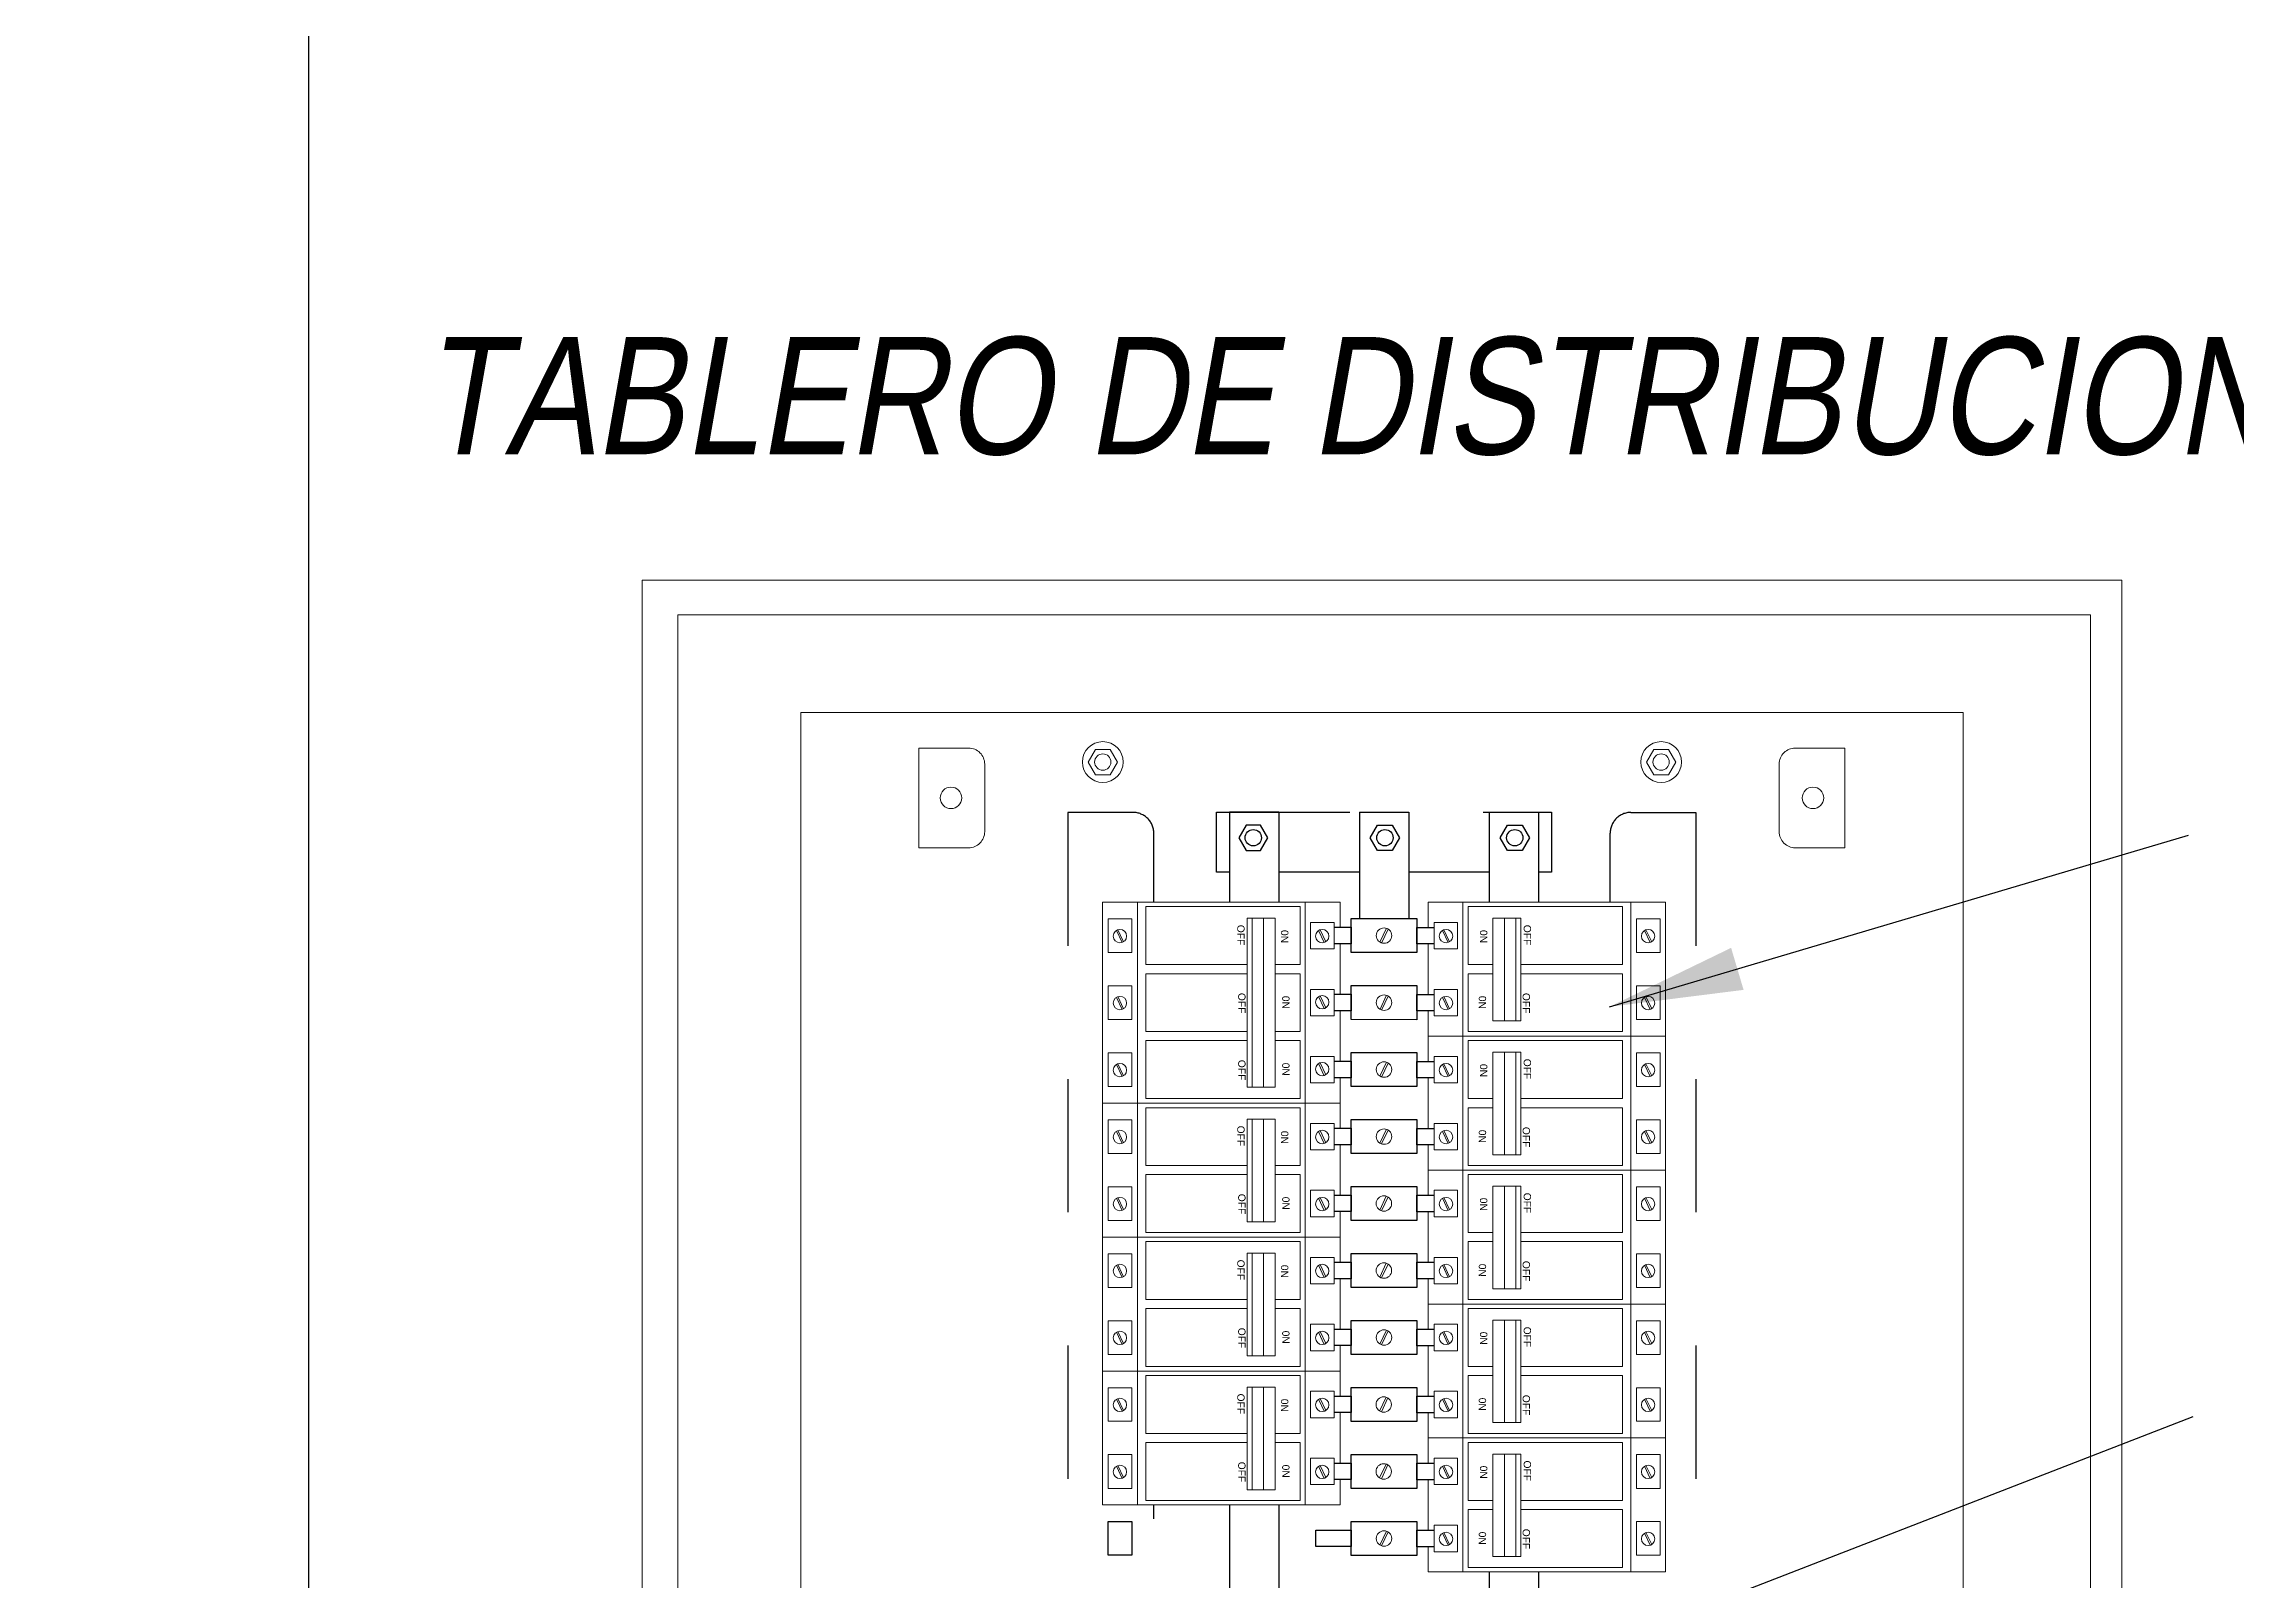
# Model space of a CAD drawing. Header units: metres. Extents: x 1996 to 3973, y 1775 to 3610.
# Drawn here: x 2257.26 to 2258.905, y 1780.919 to 1782.072 of the extents above; entities that cross this region are included whole.
import ezdxf

# ---------------------------------------------------------------- set-up
doc = ezdxf.new("R2010")
doc.units = ezdxf.units.M
doc.linetypes.add('1', pattern=[0.16, 0.08, -0.08])
doc.layers.add('0-Accesorio', color=144, linetype='Continuous', lineweight=20)
doc.layers.add('ACCESORIO', color=151, linetype='Continuous', lineweight=25)
for name, color, linetype in [('02', 2, 'Continuous'), ('TEXTO', 92, 'Continuous'), ('TSXCIRC', 186, 'Continuous')]:
    doc.layers.add(name, color=color, linetype=linetype)
doc.styles.add('BYE', font='ARIALN.TTF', dxfattribs={"oblique": 10, "height": 2})
doc.styles.add('ROMAN', font='sanss___.ttf', dxfattribs={"height": 0.4})
doc.styles.get("Standard").update_dxf_attribs({"font": 'arial.ttf'})
doc.dimstyles.new('DETEX50', dxfattribs={"dimtxt": 0.065, "dimasz": 0.05, "dimexe": 0.2, "dimexo": 0.2, "dimgap": 0.03, "dimtad": 1, "dimzin": 4, "dimdsep": 46, "dimtxsty": 'ROMAN', "dimblk1": 'DOT', "dimblk2": 'DOT', "dimsah": 1, "dimcen": 0, "dimse1": 1, "dimse2": 1, "dimclrd": 256, "dimclre": 256, "dimclrt": 256, "dimadec": 0, "dimazin": 0, "dimtfac": 1, "dimtmove": 1, "dimatfit": 3, "dimfxl": 1, "dimtvp": 1, "dimtolj": 1, "dimtzin": 0, "dimarcsym": 0})

# ---------------------------------------------------------------- blocks, each defined once
blk = doc.blocks.new('_Dot')
at = {"layer": '02', "color": 0, "lineweight": -2}
blk.add_line((-0.5, 0), (-1, 0), dxfattribs=at)
at = {"layer": '02', "color": 0, "const_width": 0.5}
blk.add_lwpolyline([(-0.25, 0, 1), (0.25, 0, 1)], format="xyb", close=True, dxfattribs=at)

msp = doc.modelspace()

# ---------------------------------------------------------------- hatches: boundary and pattern name
h = msp.add_hatch(color=6)
h.dxf.hatch_style = 1
h.set_gradient(color1=(255, 0, 255), color2=(255, 51, 255), one_color=1, tint=0.6, name='CYLINDER')
h.paths.add_polyline_path([(2268.549, 1775.0191), (2268.549, 1805.6386), (2228.483, 1805.6386), (2228.483, 1775.0191)])
h.paths.add_polyline_path([(2268.4445, 1775.1281), (2268.4445, 1805.5341), (2228.5875, 1805.5341), (2228.5875, 1775.1281)], flags=16)

# ---------------------------------------------------------------- linework, layer by layer
at = {"layer": '0-Accesorio', "linetype": 'Continuous'}
for p, q in [((2258.0542, 1781.277), (2258.0542, 1781.4278)), ((2258.0542, 1781.4278), (2258.2323, 1781.4278)), ((2258.0803, 1781.4278), (2258.0803, 1781.277)), ((2258.2062, 1781.4278), (2258.2062, 1781.277)), ((2258.2323, 1781.4278), (2258.2323, 1781.4089)), ((2258.4764, 1781.4278), (2258.2984, 1781.4278)), ((2258.4764, 1781.4278), (2258.2984, 1781.4278)), ((2258.3244, 1781.4278), (2258.3244, 1781.3273)), ((2258.4504, 1781.4278), (2258.4504, 1781.3273)), ((2258.1627, 1781.3878), (2258.1627, 1781.4157)), ((2258.1627, 1781.4157), (2258.1837, 1781.4157)), ((2258.1664, 1781.4157), (2258.1664, 1781.3878)), ((2258.175, 1781.4157), (2258.175, 1781.3878)), ((2258.1837, 1781.4157), (2258.1837, 1781.3878)), ((2258.3556, 1781.4157), (2258.3556, 1781.3387)), ((2258.3643, 1781.4157), (2258.3643, 1781.3387)), ((2258.0645, 1781.4066), (2258.0688, 1781.3975)), ((2258.0657, 1781.4071), (2258.0699, 1781.3981)), ((2258.2162, 1781.4066), (2258.2205, 1781.3975)), ((2258.2173, 1781.4071), (2258.2216, 1781.3981)), ((2258.2323, 1781.3965), (2258.2323, 1781.3587)), ((2258.2671, 1781.4082), (2258.2622, 1781.3977)), ((2258.2684, 1781.4076), (2258.2635, 1781.3971)), ((2258.3091, 1781.4066), (2258.3134, 1781.3975)), ((2258.3102, 1781.4071), (2258.3145, 1781.3981)), ((2258.4607, 1781.4066), (2258.465, 1781.3975)), ((2258.4618, 1781.4071), (2258.4661, 1781.3981)), ((2258.1627, 1781.2891), (2258.1627, 1781.3878)), ((2258.1664, 1781.3878), (2258.1664, 1781.2891)), ((2258.175, 1781.3878), (2258.175, 1781.2891)), ((2258.1837, 1781.3878), (2258.1837, 1781.2891)), ((2258.0645, 1781.3563), (2258.0688, 1781.3473)), ((2258.0657, 1781.3569), (2258.0699, 1781.3478)), ((2258.2162, 1781.357), (2258.2205, 1781.3479)), ((2258.2173, 1781.3575), (2258.2216, 1781.3484)), ((2258.2323, 1781.3463), (2258.2323, 1781.3085)), ((2258.2671, 1781.3579), (2258.2623, 1781.3475)), ((2258.2685, 1781.3573), (2258.2635, 1781.3468)), ((2258.3091, 1781.3563), (2258.3134, 1781.3473)), ((2258.3102, 1781.3569), (2258.3145, 1781.3478)), ((2258.4607, 1781.3563), (2258.465, 1781.3473)), ((2258.4618, 1781.3569), (2258.4661, 1781.3478)), ((2258.4764, 1781.3273), (2258.2984, 1781.3273)), ((2258.4764, 1781.3273), (2258.2984, 1781.3273)), ((2258.4764, 1781.3273), (2258.2984, 1781.3273)), ((2258.3244, 1781.3273), (2258.3244, 1781.2268)), ((2258.4504, 1781.3273), (2258.4504, 1781.2268)), ((2258.3556, 1781.3152), (2258.3556, 1781.2383)), ((2258.3643, 1781.3152), (2258.3643, 1781.2383)), ((2258.0645, 1781.3061), (2258.0688, 1781.297)), ((2258.0657, 1781.3066), (2258.0699, 1781.2976)), ((2258.2162, 1781.3067), (2258.2205, 1781.2976)), ((2258.2173, 1781.3072), (2258.2216, 1781.2982)), ((2258.2323, 1781.2961), (2258.2323, 1781.277)), ((2258.2671, 1781.3077), (2258.2622, 1781.2972)), ((2258.2684, 1781.3071), (2258.2635, 1781.2966)), ((2258.3091, 1781.3061), (2258.3134, 1781.297)), ((2258.3102, 1781.3066), (2258.3145, 1781.2976)), ((2258.4607, 1781.3061), (2258.465, 1781.297)), ((2258.4618, 1781.3066), (2258.4661, 1781.2976)), ((2258.1627, 1781.2891), (2258.1837, 1781.2891)), ((2258.0542, 1781.277), (2258.2323, 1781.277)), ((2258.0542, 1781.277), (2258.2323, 1781.277)), ((2258.0803, 1781.277), (2258.0803, 1781.1765)), ((2258.1664, 1781.2649), (2258.1664, 1781.188)), ((2258.175, 1781.2649), (2258.175, 1781.188)), ((2258.2062, 1781.277), (2258.2062, 1781.1765)), ((2258.0645, 1781.2558), (2258.0688, 1781.2468)), ((2258.0657, 1781.2564), (2258.0699, 1781.2473)), ((2258.2162, 1781.2558), (2258.2205, 1781.2468)), ((2258.2173, 1781.2564), (2258.2216, 1781.2473)), ((2258.2671, 1781.2574), (2258.2622, 1781.247)), ((2258.2684, 1781.2568), (2258.2634, 1781.2464)), ((2258.3091, 1781.2558), (2258.3134, 1781.2468)), ((2258.3102, 1781.2564), (2258.3145, 1781.2473)), ((2258.4607, 1781.2558), (2258.465, 1781.2468)), ((2258.4618, 1781.2564), (2258.4661, 1781.2473)), ((2258.4764, 1781.2268), (2258.2984, 1781.2268)), ((2258.4764, 1781.2268), (2258.2984, 1781.2268)), ((2258.4764, 1781.2268), (2258.2984, 1781.2268)), ((2258.3244, 1781.2268), (2258.3244, 1781.1263)), ((2258.3556, 1781.2147), (2258.3556, 1781.1378)), ((2258.3643, 1781.2147), (2258.3643, 1781.1378)), ((2258.4504, 1781.2268), (2258.4504, 1781.1263)), ((2258.0645, 1781.2056), (2258.0688, 1781.1965)), ((2258.0657, 1781.2061), (2258.0699, 1781.1971)), ((2258.2162, 1781.2056), (2258.2205, 1781.1965)), ((2258.2173, 1781.2061), (2258.2216, 1781.1971)), ((2258.267, 1781.2072), (2258.2621, 1781.1967)), ((2258.2684, 1781.2066), (2258.2634, 1781.1961)), ((2258.3091, 1781.2056), (2258.3134, 1781.1965)), ((2258.3102, 1781.2061), (2258.3145, 1781.1971)), ((2258.4607, 1781.2056), (2258.465, 1781.1965)), ((2258.4618, 1781.2061), (2258.4661, 1781.1971)), ((2258.0542, 1781.1765), (2258.2323, 1781.1765)), ((2258.0542, 1781.1765), (2258.2323, 1781.1765)), ((2258.0542, 1781.1765), (2258.2323, 1781.1765)), ((2258.0803, 1781.1765), (2258.0803, 1781.076)), ((2258.1664, 1781.1644), (2258.1664, 1781.0875)), ((2258.175, 1781.1644), (2258.175, 1781.0875)), ((2258.2062, 1781.1765), (2258.2062, 1781.076)), ((2258.0645, 1781.1554), (2258.0688, 1781.1463)), ((2258.0657, 1781.1559), (2258.0699, 1781.1468)), ((2258.2162, 1781.1554), (2258.2205, 1781.1463)), ((2258.2173, 1781.1559), (2258.2216, 1781.1468)), ((2258.267, 1781.1569), (2258.2621, 1781.1465)), ((2258.2683, 1781.1563), (2258.2634, 1781.1459)), ((2258.3091, 1781.1554), (2258.3134, 1781.1463)), ((2258.3102, 1781.1559), (2258.3145, 1781.1468)), ((2258.4607, 1781.1554), (2258.465, 1781.1463)), ((2258.4618, 1781.1559), (2258.4661, 1781.1468)), ((2258.4764, 1781.1263), (2258.2984, 1781.1263)), ((2258.4764, 1781.1263), (2258.2984, 1781.1263)), ((2258.4764, 1781.1263), (2258.2984, 1781.1263)), ((2258.4764, 1781.1263), (2258.2984, 1781.1263)), ((2258.3244, 1781.1263), (2258.3244, 1781.0258)), ((2258.3556, 1781.1142), (2258.3556, 1781.0373)), ((2258.3643, 1781.1142), (2258.3643, 1781.0373)), ((2258.4504, 1781.1263), (2258.4504, 1781.0258)), ((2258.0645, 1781.1051), (2258.0688, 1781.096)), ((2258.0657, 1781.1056), (2258.0699, 1781.0966)), ((2258.2162, 1781.1051), (2258.2205, 1781.096)), ((2258.2173, 1781.1056), (2258.2216, 1781.0966)), ((2258.2671, 1781.1067), (2258.2622, 1781.0963)), ((2258.2684, 1781.1061), (2258.2634, 1781.0956)), ((2258.3091, 1781.1051), (2258.3134, 1781.096)), ((2258.3102, 1781.1056), (2258.3145, 1781.0966)), ((2258.4607, 1781.1051), (2258.465, 1781.096)), ((2258.4618, 1781.1056), (2258.4661, 1781.0966)), ((2258.0542, 1781.076), (2258.2323, 1781.076)), ((2258.0542, 1781.076), (2258.2323, 1781.076)), ((2258.0542, 1781.076), (2258.2323, 1781.076)), ((2258.0803, 1781.076), (2258.0803, 1780.9756)), ((2258.1664, 1781.0639), (2258.1664, 1780.987)), ((2258.175, 1781.0639), (2258.175, 1780.987)), ((2258.2062, 1781.076), (2258.2062, 1780.9756)), ((2258.0645, 1781.0549), (2258.0688, 1781.0458)), ((2258.0657, 1781.0554), (2258.0699, 1781.0463)), ((2258.2162, 1781.0549), (2258.2205, 1781.0458)), ((2258.2173, 1781.0554), (2258.2216, 1781.0463)), ((2258.2669, 1781.0565), (2258.262, 1781.046)), ((2258.2682, 1781.0558), (2258.2633, 1781.0454)), ((2258.3091, 1781.0549), (2258.3134, 1781.0458)), ((2258.3102, 1781.0554), (2258.3145, 1781.0463)), ((2258.4607, 1781.0549), (2258.465, 1781.0458)), ((2258.4618, 1781.0554), (2258.4661, 1781.0463)), ((2258.4764, 1781.0258), (2258.2984, 1781.0258)), ((2258.4764, 1781.0258), (2258.2984, 1781.0258)), ((2258.4764, 1781.0258), (2258.2984, 1781.0258)), ((2258.4764, 1781.0258), (2258.2984, 1781.0258)), ((2258.3244, 1781.0258), (2258.3244, 1780.9253)), ((2258.4504, 1781.0258), (2258.4504, 1780.9253)), ((2258.0645, 1781.0046), (2258.0688, 1780.9955)), ((2258.0657, 1781.0051), (2258.0699, 1780.9961)), ((2258.2162, 1781.0046), (2258.2205, 1780.9955)), ((2258.2173, 1781.0051), (2258.2216, 1780.9961)), ((2258.2669, 1781.0062), (2258.262, 1780.9958)), ((2258.2682, 1781.0056), (2258.2633, 1780.9951)), ((2258.3091, 1781.0046), (2258.3134, 1780.9955)), ((2258.3102, 1781.0051), (2258.3145, 1780.9961)), ((2258.3556, 1781.0137), (2258.3556, 1780.9368)), ((2258.3643, 1781.0137), (2258.3643, 1780.9368)), ((2258.4607, 1781.0046), (2258.465, 1780.9955)), ((2258.4618, 1781.0051), (2258.4661, 1780.9961)), ((2258.0542, 1780.9756), (2258.2323, 1780.9756)), ((2258.2671, 1780.956), (2258.2622, 1780.9455)), ((2258.2684, 1780.9553), (2258.2634, 1780.9449)), ((2258.3091, 1780.9544), (2258.3134, 1780.9453)), ((2258.3102, 1780.9549), (2258.3145, 1780.9458)), ((2258.4607, 1780.9544), (2258.465, 1780.9453)), ((2258.4618, 1780.9549), (2258.4661, 1780.9458)), ((2258.4764, 1780.9253), (2258.2984, 1780.9253))]:
    msp.add_line(p, q, dxfattribs=at)
for points in [[(2257.7088, 1781.6693), (2258.8187, 1781.6693), (2258.8187, 1780.1067), (2257.7088, 1780.1067)], [(2257.7356, 1781.6434), (2258.7952, 1781.6434), (2258.7952, 1780.1333), (2257.7356, 1780.1333)], [(2257.8277, 1781.57), (2258.6998, 1781.57), (2258.6998, 1780.2233), (2257.8277, 1780.2233)], [(2258.0434, 1781.5329), (2258.0489, 1781.5234), (2258.0598, 1781.5234), (2258.0653, 1781.5329), (2258.0598, 1781.5424), (2258.0489, 1781.5424)], [(2258.4842, 1781.5329), (2258.4787, 1781.5234), (2258.4677, 1781.5234), (2258.4622, 1781.5329), (2258.4677, 1781.5424), (2258.4787, 1781.5424)], [(2258.076, 1781.4153), (2258.076, 1781.39), (2258.0583, 1781.39), (2258.0583, 1781.4153)], [(2258.2101, 1781.4125), (2258.2101, 1781.3927), (2258.2278, 1781.3927), (2258.2278, 1781.4125)], [(2258.3205, 1781.4125), (2258.3205, 1781.3927), (2258.3028, 1781.3927), (2258.3028, 1781.4125)], [(2258.3469, 1781.4157), (2258.3469, 1781.3387), (2258.368, 1781.3387), (2258.368, 1781.4157)], [(2258.4547, 1781.4153), (2258.4547, 1781.39), (2258.4724, 1781.39), (2258.4724, 1781.4153)], [(2258.076, 1781.365), (2258.076, 1781.3398), (2258.0583, 1781.3398), (2258.0583, 1781.365)], [(2258.2101, 1781.3425), (2258.2101, 1781.3623), (2258.2278, 1781.3623), (2258.2278, 1781.3425)], [(2258.3205, 1781.3623), (2258.3205, 1781.3425), (2258.3028, 1781.3425), (2258.3028, 1781.3623)], [(2258.4547, 1781.365), (2258.4547, 1781.3398), (2258.4724, 1781.3398), (2258.4724, 1781.365)], [(2258.076, 1781.3148), (2258.076, 1781.2895), (2258.0583, 1781.2895), (2258.0583, 1781.3148)], [(2258.2101, 1781.2922), (2258.2101, 1781.312), (2258.2278, 1781.312), (2258.2278, 1781.2922)], [(2258.3205, 1781.312), (2258.3205, 1781.2922), (2258.3028, 1781.2922), (2258.3028, 1781.312)], [(2258.3469, 1781.3152), (2258.3469, 1781.2383), (2258.368, 1781.2383), (2258.368, 1781.3152)], [(2258.4547, 1781.3148), (2258.4547, 1781.2895), (2258.4724, 1781.2895), (2258.4724, 1781.3148)], [(2258.076, 1781.2645), (2258.076, 1781.2393), (2258.0583, 1781.2393), (2258.0583, 1781.2645)], [(2258.1837, 1781.2649), (2258.1837, 1781.188), (2258.1627, 1781.188), (2258.1627, 1781.2649)], [(2258.2101, 1781.2618), (2258.2101, 1781.242), (2258.2278, 1781.242), (2258.2278, 1781.2618)], [(2258.3205, 1781.2618), (2258.3205, 1781.242), (2258.3028, 1781.242), (2258.3028, 1781.2618)], [(2258.4547, 1781.2645), (2258.4547, 1781.2393), (2258.4724, 1781.2393), (2258.4724, 1781.2645)], [(2258.076, 1781.2143), (2258.076, 1781.189), (2258.0583, 1781.189), (2258.0583, 1781.2143)], [(2258.3469, 1781.2147), (2258.3469, 1781.1378), (2258.368, 1781.1378), (2258.368, 1781.2147)], [(2258.4547, 1781.2143), (2258.4547, 1781.189), (2258.4724, 1781.189), (2258.4724, 1781.2143)], [(2258.2101, 1781.2116), (2258.2101, 1781.1918), (2258.2278, 1781.1918), (2258.2278, 1781.2116)], [(2258.3205, 1781.2116), (2258.3205, 1781.1918), (2258.3028, 1781.1918), (2258.3028, 1781.2116)], [(2258.076, 1781.164), (2258.076, 1781.1388), (2258.0583, 1781.1388), (2258.0583, 1781.164)], [(2258.1837, 1781.1644), (2258.1837, 1781.0875), (2258.1627, 1781.0875), (2258.1627, 1781.1644)], [(2258.4547, 1781.164), (2258.4547, 1781.1388), (2258.4724, 1781.1388), (2258.4724, 1781.164)], [(2258.2101, 1781.1613), (2258.2101, 1781.1415), (2258.2278, 1781.1415), (2258.2278, 1781.1613)], [(2258.3205, 1781.1613), (2258.3205, 1781.1415), (2258.3028, 1781.1415), (2258.3028, 1781.1613)], [(2258.076, 1781.1138), (2258.076, 1781.0885), (2258.0583, 1781.0885), (2258.0583, 1781.1138)], [(2258.3469, 1781.1142), (2258.3469, 1781.0373), (2258.368, 1781.0373), (2258.368, 1781.1142)], [(2258.4547, 1781.1138), (2258.4547, 1781.0885), (2258.4724, 1781.0885), (2258.4724, 1781.1138)], [(2258.2101, 1781.1111), (2258.2101, 1781.0913), (2258.2278, 1781.0913), (2258.2278, 1781.1111)], [(2258.3205, 1781.1111), (2258.3205, 1781.0913), (2258.3028, 1781.0913), (2258.3028, 1781.1111)], [(2258.1837, 1781.0639), (2258.1837, 1780.987), (2258.1627, 1780.987), (2258.1627, 1781.0639)], [(2258.076, 1781.0635), (2258.076, 1781.0383), (2258.0583, 1781.0383), (2258.0583, 1781.0635)], [(2258.2101, 1781.0608), (2258.2101, 1781.041), (2258.2278, 1781.041), (2258.2278, 1781.0608)], [(2258.3205, 1781.0608), (2258.3205, 1781.041), (2258.3028, 1781.041), (2258.3028, 1781.0608)], [(2258.4547, 1781.0635), (2258.4547, 1781.0383), (2258.4724, 1781.0383), (2258.4724, 1781.0635)], [(2258.076, 1781.0133), (2258.076, 1780.988), (2258.0583, 1780.988), (2258.0583, 1781.0133)], [(2258.2101, 1781.0106), (2258.2101, 1780.9908), (2258.2278, 1780.9908), (2258.2278, 1781.0106)], [(2258.3205, 1781.0106), (2258.3205, 1780.9908), (2258.3028, 1780.9908), (2258.3028, 1781.0106)], [(2258.3469, 1781.0137), (2258.3469, 1780.9368), (2258.368, 1780.9368), (2258.368, 1781.0137)], [(2258.4547, 1781.0133), (2258.4547, 1780.988), (2258.4724, 1780.988), (2258.4724, 1781.0133)], [(2258.3205, 1780.9603), (2258.3205, 1780.9405), (2258.3028, 1780.9405), (2258.3028, 1780.9603)], [(2258.4547, 1780.9631), (2258.4547, 1780.9378), (2258.4724, 1780.9378), (2258.4724, 1780.9631)]]:
    msp.add_lwpolyline(points, close=True, dxfattribs=at)
for points in [[(2257.9164, 1781.5434), (2257.9537, 1781.5434, -0.414214), (2257.9657, 1781.5314), (2257.9657, 1781.4806, -0.414214), (2257.9537, 1781.4686), (2257.9164, 1781.4686)], [(2258.6111, 1781.5434), (2258.5738, 1781.5434, 0.414214), (2258.5618, 1781.5314), (2258.5618, 1781.4806, 0.414214), (2258.5738, 1781.4686), (2258.6111, 1781.4686)]]:
    msp.add_lwpolyline(points, format="xyb", close=True, dxfattribs=at)
for points in [[(2258.2984, 1781.4278), (2258.2984, 1781.4088)], [(2258.4764, 1781.3273), (2258.4764, 1781.4278)], [(2258.1627, 1781.3809), (2258.0865, 1781.3809), (2258.0865, 1781.4244), (2258.2023, 1781.4244), (2258.2023, 1781.3809), (2258.1837, 1781.3809)], [(2258.368, 1781.3809), (2258.4442, 1781.3809), (2258.4442, 1781.4244), (2258.3284, 1781.4244), (2258.3284, 1781.3809), (2258.3469, 1781.3809)], [(2258.2984, 1781.3964), (2258.2984, 1781.3586)], [(2258.1627, 1781.3307), (2258.0865, 1781.3307), (2258.0865, 1781.3741), (2258.1627, 1781.3741)], [(2258.1837, 1781.3741), (2258.2023, 1781.3741), (2258.2023, 1781.3307), (2258.1837, 1781.3307)], [(2258.3469, 1781.3741), (2258.3284, 1781.3741), (2258.3284, 1781.3307), (2258.4442, 1781.3307), (2258.4442, 1781.3741), (2258.368, 1781.3741)], [(2258.2984, 1781.3462), (2258.2984, 1781.3273)], [(2258.2984, 1781.3273), (2258.2984, 1781.3083)], [(2258.4764, 1781.2268), (2258.4764, 1781.3273)], [(2258.1837, 1781.3239), (2258.2023, 1781.3239), (2258.2023, 1781.2804), (2258.0865, 1781.2804), (2258.0865, 1781.3239), (2258.1627, 1781.3239)], [(2258.368, 1781.2804), (2258.4442, 1781.2804), (2258.4442, 1781.3239), (2258.3284, 1781.3239), (2258.3284, 1781.2804), (2258.3469, 1781.2804)], [(2258.2984, 1781.296), (2258.2984, 1781.2581)], [(2258.0542, 1781.1765), (2258.0542, 1781.277)], [(2258.1627, 1781.2302), (2258.0865, 1781.2302), (2258.0865, 1781.2736), (2258.2023, 1781.2736), (2258.2023, 1781.2302), (2258.1837, 1781.2302)], [(2258.2323, 1781.277), (2258.2323, 1781.2582)], [(2258.3469, 1781.2736), (2258.3284, 1781.2736), (2258.3284, 1781.2302), (2258.4442, 1781.2302), (2258.4442, 1781.2736), (2258.368, 1781.2736)], [(2258.2323, 1781.2458), (2258.2323, 1781.208)], [(2258.2984, 1781.2457), (2258.2984, 1781.2268)], [(2258.1837, 1781.2234), (2258.2023, 1781.2234), (2258.2023, 1781.1799), (2258.0865, 1781.1799), (2258.0865, 1781.2234), (2258.1627, 1781.2234)], [(2258.2984, 1781.2268), (2258.2984, 1781.2079)], [(2258.368, 1781.1799), (2258.4442, 1781.1799), (2258.4442, 1781.2234), (2258.3284, 1781.2234), (2258.3284, 1781.1799), (2258.3469, 1781.1799)], [(2258.4764, 1781.1263), (2258.4764, 1781.2268)], [(2258.2323, 1781.1956), (2258.2323, 1781.1765)], [(2258.2984, 1781.1955), (2258.2984, 1781.1576)], [(2258.0542, 1781.076), (2258.0542, 1781.1765)], [(2258.1627, 1781.1297), (2258.0865, 1781.1297), (2258.0865, 1781.1731), (2258.2023, 1781.1731), (2258.2023, 1781.1297), (2258.1837, 1781.1297)], [(2258.2323, 1781.1765), (2258.2323, 1781.1577)], [(2258.3469, 1781.1731), (2258.3284, 1781.1731), (2258.3284, 1781.1297), (2258.4442, 1781.1297), (2258.4442, 1781.1731), (2258.368, 1781.1731)], [(2258.2323, 1781.1453), (2258.2323, 1781.1075)], [(2258.2984, 1781.1452), (2258.2984, 1781.1263)], [(2258.1837, 1781.1229), (2258.2023, 1781.1229), (2258.2023, 1781.0795), (2258.0865, 1781.0795), (2258.0865, 1781.1229), (2258.1627, 1781.1229)], [(2258.2984, 1781.1263), (2258.2984, 1781.1074)], [(2258.368, 1781.0795), (2258.4442, 1781.0795), (2258.4442, 1781.1229), (2258.3284, 1781.1229), (2258.3284, 1781.0795), (2258.3469, 1781.0795)], [(2258.4764, 1781.0258), (2258.4764, 1781.1263)], [(2258.2323, 1781.0951), (2258.2323, 1781.076)], [(2258.2984, 1781.095), (2258.2984, 1781.0571)], [(2258.0542, 1780.9756), (2258.0542, 1781.076)], [(2258.1627, 1781.0292), (2258.0865, 1781.0292), (2258.0865, 1781.0726), (2258.2023, 1781.0726), (2258.2023, 1781.0292), (2258.1837, 1781.0292)], [(2258.2323, 1781.076), (2258.2323, 1781.0572)], [(2258.3469, 1781.0726), (2258.3284, 1781.0726), (2258.3284, 1781.0292), (2258.4442, 1781.0292), (2258.4442, 1781.0726), (2258.368, 1781.0726)], [(2258.2323, 1781.0448), (2258.2323, 1781.007)], [(2258.2984, 1781.0447), (2258.2984, 1781.0258)], [(2258.1837, 1781.0224), (2258.2023, 1781.0224), (2258.2023, 1780.979), (2258.0865, 1780.979), (2258.0865, 1781.0224), (2258.1627, 1781.0224)], [(2258.2984, 1781.0258), (2258.2984, 1781.0069)], [(2258.368, 1780.979), (2258.4442, 1780.979), (2258.4442, 1781.0224), (2258.3284, 1781.0224), (2258.3284, 1780.979), (2258.3469, 1780.979)], [(2258.4764, 1780.9253), (2258.4764, 1781.0258)], [(2258.2323, 1780.9946), (2258.2323, 1780.9756)], [(2258.2984, 1780.9945), (2258.2984, 1780.9566)], [(2258.3469, 1780.9721), (2258.3284, 1780.9721), (2258.3284, 1780.9287), (2258.4442, 1780.9287), (2258.4442, 1780.9721), (2258.368, 1780.9721)], [(2258.2984, 1780.9442), (2258.2984, 1780.9253)]]:
    msp.add_lwpolyline(points, dxfattribs=at)
for centre, radius in [((2258.0543, 1781.5329), 0.0153), ((2258.4732, 1781.5329), 0.0153), ((2258.0543, 1781.5329), 0.00612), ((2258.4732, 1781.5329), 0.00612), ((2257.9404, 1781.506), 0.00808), ((2258.5871, 1781.506), 0.00808), ((2258.0672, 1781.4023), 0.00502), ((2258.2189, 1781.4023), 0.00502), ((2258.2653, 1781.4027), 0.0058), ((2258.3118, 1781.4023), 0.00502), ((2258.4634, 1781.4023), 0.00502), ((2258.0672, 1781.3521), 0.00502), ((2258.2189, 1781.3527), 0.00502), ((2258.2653, 1781.3524), 0.0058), ((2258.3118, 1781.3521), 0.00502), ((2258.4634, 1781.3521), 0.00502), ((2258.0672, 1781.3018), 0.00502), ((2258.2189, 1781.3025), 0.00502), ((2258.2653, 1781.3022), 0.0058), ((2258.3118, 1781.3018), 0.00502), ((2258.4634, 1781.3018), 0.00502), ((2258.0672, 1781.2516), 0.00502), ((2258.2189, 1781.2516), 0.00502), ((2258.2653, 1781.2519), 0.0058), ((2258.3118, 1781.2516), 0.00502), ((2258.4634, 1781.2516), 0.00502), ((2258.0672, 1781.2013), 0.00502), ((2258.2189, 1781.2013), 0.00502), ((2258.2652, 1781.2017), 0.0058), ((2258.3118, 1781.2013), 0.00502), ((2258.4634, 1781.2013), 0.00502), ((2258.0672, 1781.1511), 0.00502), ((2258.2189, 1781.1511), 0.00502), ((2258.2652, 1781.1514), 0.0058), ((2258.3118, 1781.1511), 0.00502), ((2258.4634, 1781.1511), 0.00502), ((2258.0672, 1781.1009), 0.00502), ((2258.2189, 1781.1009), 0.00502), ((2258.2653, 1781.1012), 0.0058), ((2258.3118, 1781.1009), 0.00502), ((2258.4634, 1781.1009), 0.00502), ((2258.0672, 1781.0506), 0.00502), ((2258.2189, 1781.0506), 0.00502), ((2258.2651, 1781.0509), 0.0058), ((2258.3118, 1781.0506), 0.00502), ((2258.4634, 1781.0506), 0.00502), ((2258.0672, 1781.0004), 0.00502), ((2258.2189, 1781.0004), 0.00502), ((2258.2651, 1781.0007), 0.0058), ((2258.3118, 1781.0004), 0.00502), ((2258.4634, 1781.0004), 0.00502), ((2258.2653, 1780.9504), 0.0058), ((2258.3118, 1780.9501), 0.00502), ((2258.4634, 1780.9501), 0.00502)]:
    msp.add_circle(centre, radius, dxfattribs=at)
at = {"layer": 'ACCESORIO'}
for p, q in [((2258.1494, 1781.4954), (2258.1494, 1781.4278)), ((2258.1864, 1781.4954), (2258.1494, 1781.4954)), ((2258.1864, 1781.4954), (2258.1864, 1781.4278)), ((2258.2468, 1781.4954), (2258.2468, 1781.4154)), ((2258.2468, 1781.4954), (2258.2838, 1781.4954)), ((2258.2838, 1781.4954), (2258.2838, 1781.4154)), ((2258.3443, 1781.4954), (2258.3443, 1781.4278)), ((2258.3443, 1781.4954), (2258.3813, 1781.4954)), ((2258.3813, 1781.4954), (2258.3813, 1781.4278)), ((2258.1494, 1780.9756), (2258.1494, 1780.7487)), ((2258.1864, 1780.9756), (2258.1864, 1780.7487)), ((2258.3443, 1780.9253), (2258.3443, 1780.7487)), ((2258.3813, 1780.9253), (2258.3813, 1780.7487))]:
    msp.add_line(p, q, dxfattribs=at)
at = {"layer": 'ACCESORIO', "linetype": '1', "ltscale": 0.1}
for points in [[(2258.0926, 1781.4278), (2258.0926, 1781.4795, 0.414214), (2258.077, 1781.4951), (2258.0282, 1781.4951), (2258.0282, 1780.7495), (2258.077, 1780.7495, 0.414214), (2258.0926, 1780.7651), (2258.0926, 1780.9756)], [(2258.435, 1781.4278), (2258.435, 1781.4795, -0.414214), (2258.4505, 1781.4951), (2258.4993, 1781.4951), (2258.4993, 1780.7495), (2258.4505, 1780.7495, -0.414214), (2258.435, 1780.7651), (2258.435, 1780.9253)]]:
    msp.add_lwpolyline(points, format="xyb", dxfattribs=at)
at = {"layer": 'ACCESORIO', "linetype": '1', "ltscale": 0.7}
for points in [[(2258.1494, 1781.4502), (2258.1397, 1781.4502), (2258.1397, 1781.4954), (2258.391, 1781.4954), (2258.391, 1781.4502), (2258.3813, 1781.4502)], [(2258.2468, 1781.4502), (2258.1864, 1781.4502)], [(2258.3443, 1781.4502), (2258.2838, 1781.4502)]]:
    msp.add_lwpolyline(points, dxfattribs=at)
at = {"layer": 'ACCESORIO'}
for points in [[(2258.1563, 1781.4761), (2258.1618, 1781.4666), (2258.1727, 1781.4666), (2258.1782, 1781.4761), (2258.1727, 1781.4856), (2258.1618, 1781.4856)], [(2258.2769, 1781.4761), (2258.2715, 1781.4666), (2258.2605, 1781.4666), (2258.255, 1781.4761), (2258.2605, 1781.4856), (2258.2715, 1781.4856)], [(2258.3744, 1781.4761), (2258.3689, 1781.4666), (2258.3579, 1781.4666), (2258.3524, 1781.4761), (2258.3579, 1781.4856), (2258.3689, 1781.4856)], [(2258.2407, 1781.4154), (2258.2899, 1781.4154), (2258.2899, 1781.3899), (2258.2407, 1781.3899)], [(2258.2407, 1781.3652), (2258.2899, 1781.3652), (2258.2899, 1781.3396), (2258.2407, 1781.3397)], [(2258.2407, 1781.315), (2258.2899, 1781.3149), (2258.2899, 1781.2894), (2258.2407, 1781.2894)], [(2258.2407, 1781.2647), (2258.2899, 1781.2647), (2258.2899, 1781.2391), (2258.2406, 1781.2392)], [(2258.2407, 1781.2145), (2258.2899, 1781.2144), (2258.2899, 1781.1889), (2258.2406, 1781.1889)], [(2258.2407, 1781.1642), (2258.2899, 1781.1642), (2258.2899, 1781.1386), (2258.2406, 1781.1387)], [(2258.2407, 1781.114), (2258.2899, 1781.1139), (2258.2899, 1781.0884), (2258.2406, 1781.0884)], [(2258.2407, 1781.0637), (2258.2899, 1781.0637), (2258.2899, 1781.0382), (2258.2406, 1781.0382)], [(2258.2407, 1781.0135), (2258.2899, 1781.0134), (2258.2899, 1780.9879), (2258.2406, 1780.9879)], [(2258.076, 1780.9631), (2258.076, 1780.9378), (2258.0583, 1780.9378), (2258.0583, 1780.9631)], [(2258.2141, 1780.9567), (2258.2406, 1780.9567), (2258.2406, 1780.9443), (2258.2141, 1780.9443)], [(2258.2407, 1780.9632), (2258.2899, 1780.9632), (2258.2899, 1780.9377), (2258.2406, 1780.9377)]]:
    msp.add_lwpolyline(points, close=True, dxfattribs=at)
for points in [[(2258.2278, 1781.4089), (2258.2407, 1781.4089), (2258.2407, 1781.3965), (2258.2278, 1781.3965)], [(2258.3028, 1781.3964), (2258.2899, 1781.3964), (2258.2899, 1781.4088), (2258.3028, 1781.4088)], [(2258.2278, 1781.3587), (2258.2406, 1781.3587), (2258.2406, 1781.3463), (2258.2278, 1781.3463)], [(2258.3028, 1781.3462), (2258.2899, 1781.3462), (2258.2899, 1781.3586), (2258.3028, 1781.3586)], [(2258.2278, 1781.3085), (2258.2406, 1781.3085), (2258.2406, 1781.2961), (2258.2278, 1781.2961)], [(2258.3028, 1781.296), (2258.2898, 1781.296), (2258.2898, 1781.3083), (2258.3028, 1781.3083)], [(2258.2278, 1781.2582), (2258.2406, 1781.2582), (2258.2406, 1781.2458), (2258.2278, 1781.2458)], [(2258.3028, 1781.2457), (2258.2898, 1781.2457), (2258.2898, 1781.2581), (2258.3028, 1781.2581)], [(2258.2278, 1781.208), (2258.2406, 1781.208), (2258.2406, 1781.1956), (2258.2278, 1781.1956)], [(2258.3028, 1781.1955), (2258.2898, 1781.1955), (2258.2898, 1781.2079), (2258.3028, 1781.2079)], [(2258.2278, 1781.1577), (2258.2406, 1781.1577), (2258.2406, 1781.1453), (2258.2278, 1781.1453)], [(2258.3028, 1781.1452), (2258.2898, 1781.1452), (2258.2898, 1781.1576), (2258.3028, 1781.1576)], [(2258.2278, 1781.1075), (2258.2406, 1781.1075), (2258.2406, 1781.0951), (2258.2278, 1781.0951)], [(2258.3028, 1781.095), (2258.2898, 1781.095), (2258.2898, 1781.1074), (2258.3028, 1781.1074)], [(2258.2278, 1781.0572), (2258.2406, 1781.0572), (2258.2406, 1781.0448), (2258.2278, 1781.0448)], [(2258.3028, 1781.0447), (2258.2898, 1781.0447), (2258.2898, 1781.0571), (2258.3028, 1781.0571)], [(2258.2278, 1781.007), (2258.2406, 1781.007), (2258.2406, 1780.9946), (2258.2278, 1780.9946)], [(2258.3028, 1780.9945), (2258.2898, 1780.9945), (2258.2898, 1781.0069), (2258.3028, 1781.0069)], [(2258.3028, 1780.9442), (2258.2898, 1780.9442), (2258.2898, 1780.9566), (2258.3028, 1780.9566)]]:
    msp.add_lwpolyline(points, dxfattribs=at)
for centre in [(2258.1672, 1781.4761), (2258.266, 1781.4761), (2258.3634, 1781.4761)]:
    msp.add_circle(centre, 0.00612, dxfattribs=at)
at = {"layer": 'TSXCIRC', "color": 3}
msp.add_lwpolyline([(2257.4587, 1782.2801), (2261.2691, 1782.2801), (2261.2691, 1779.7044), (2257.4587, 1779.7044)], close=True, dxfattribs=at)

# ---------------------------------------------------------------- texts
at = {"layer": '0-Accesorio', "char_height": 0.0055, "rotation": 270}
for s, insert, width, attachment_point in [('{\\fArial|b0|i0|c0|p34;OFF}', (2258.1607, 1781.4108), 0.014761, 1), ('{\\fArial|b0|i0|c0|p34;OFF}', (2258.37, 1781.4108), 0.014761, 7), ('{\\fArial|b0|i0|c0|p34;0N}', (2258.1935, 1781.4069), 0.009794, 1), ('{\\fArial|b0|i0|c0|p34;0N}', (2258.3372, 1781.4069), 0.009794, 7), ('{\\fArial|b0|i0|c0|p34;OFF}', (2258.1614, 1781.3597), 0.014761, 1), ('{\\fArial|b0|i0|c0|p34;0N}', (2258.1944, 1781.3575), 0.0093, 1), ('{\\fArial|b0|i0|c0|p34;0N}', (2258.3363, 1781.3575), 0.0093, 7), ('{\\fArial|b0|i0|c0|p34;OFF}', (2258.3692, 1781.3597), 0.014761, 7), ('{\\fArial|b0|i0|c0|p34;OFF}', (2258.1614, 1781.3095), 0.014761, 1), ('{\\fArial|b0|i0|c0|p34;0N}', (2258.1944, 1781.3073), 0.0093, 1), ('{\\fArial|b0|i0|c0|p34;0N}', (2258.3372, 1781.3064), 0.009794, 7), ('{\\fArial|b0|i0|c0|p34;OFF}', (2258.37, 1781.3103), 0.014761, 7), ('{\\fArial|b0|i0|c0|p34;OFF}', (2258.1607, 1781.2601), 0.014761, 1), ('{\\fArial|b0|i0|c0|p34;0N}', (2258.1935, 1781.2562), 0.009794, 1), ('{\\fArial|b0|i0|c0|p34;0N}', (2258.3363, 1781.257), 0.0093, 7), ('{\\fArial|b0|i0|c0|p34;OFF}', (2258.3692, 1781.2592), 0.014761, 7), ('{\\fArial|b0|i0|c0|p34;OFF}', (2258.1614, 1781.209), 0.014761, 1), ('{\\fArial|b0|i0|c0|p34;0N}', (2258.1944, 1781.2068), 0.0093, 1), ('{\\fArial|b0|i0|c0|p34;0N}', (2258.3372, 1781.206), 0.009794, 7), ('{\\fArial|b0|i0|c0|p34;OFF}', (2258.37, 1781.2098), 0.014761, 7), ('{\\fArial|b0|i0|c0|p34;OFF}', (2258.1607, 1781.1596), 0.014761, 1), ('{\\fArial|b0|i0|c0|p34;0N}', (2258.1935, 1781.1557), 0.009794, 1), ('{\\fArial|b0|i0|c0|p34;0N}', (2258.3363, 1781.1565), 0.0093, 7), ('{\\fArial|b0|i0|c0|p34;OFF}', (2258.3692, 1781.1587), 0.014761, 7), ('{\\fArial|b0|i0|c0|p34;OFF}', (2258.1614, 1781.1085), 0.014761, 1), ('{\\fArial|b0|i0|c0|p34;0N}', (2258.1944, 1781.1063), 0.0093, 1), ('{\\fArial|b0|i0|c0|p34;0N}', (2258.3372, 1781.1055), 0.009794, 7), ('{\\fArial|b0|i0|c0|p34;OFF}', (2258.37, 1781.1093), 0.014761, 7), ('{\\fArial|b0|i0|c0|p34;OFF}', (2258.1607, 1781.0591), 0.014761, 1), ('{\\fArial|b0|i0|c0|p34;0N}', (2258.1935, 1781.0552), 0.009794, 1), ('{\\fArial|b0|i0|c0|p34;0N}', (2258.3363, 1781.056), 0.0093, 7), ('{\\fArial|b0|i0|c0|p34;OFF}', (2258.3692, 1781.0582), 0.014761, 7), ('{\\fArial|b0|i0|c0|p34;OFF}', (2258.1614, 1781.008), 0.014761, 1), ('{\\fArial|b0|i0|c0|p34;0N}', (2258.1944, 1781.0058), 0.0093, 1), ('{\\fArial|b0|i0|c0|p34;0N}', (2258.3372, 1781.005), 0.009794, 7), ('{\\fArial|b0|i0|c0|p34;OFF}', (2258.37, 1781.0089), 0.014761, 7), ('{\\fArial|b0|i0|c0|p34;0N}', (2258.3363, 1780.9555), 0.0093, 7), ('{\\fArial|b0|i0|c0|p34;OFF}', (2258.3692, 1780.9577), 0.014761, 7)]:
    msp.add_mtext(s, dxfattribs=dict(at, insert=insert, width=width, attachment_point=attachment_point))
at = {"layer": 'TEXTO', "insert": (2257.544, 1781.8517), "char_height": 0.087965, "width": 2.599201, "attachment_point": 1, "style": 'BYE'}
msp.add_mtext('TABLERO DE DISTRIBUCION', dxfattribs=at)

# ---------------------------------------------------------------- leaders
at = {"layer": '0-Accesorio', "linetype": 'Continuous'}
for points in [[(2258.4345, 1781.3493), (2258.8688, 1781.4781)], [(2258.3813, 1780.8515), (2258.8723, 1781.0418)]]:
    msp.add_leader(points, dimstyle='DETEX50', override={"dimasz": 0.1, "dimtad": 0}, dxfattribs=at)

doc.saveas('drawing.dxf')
